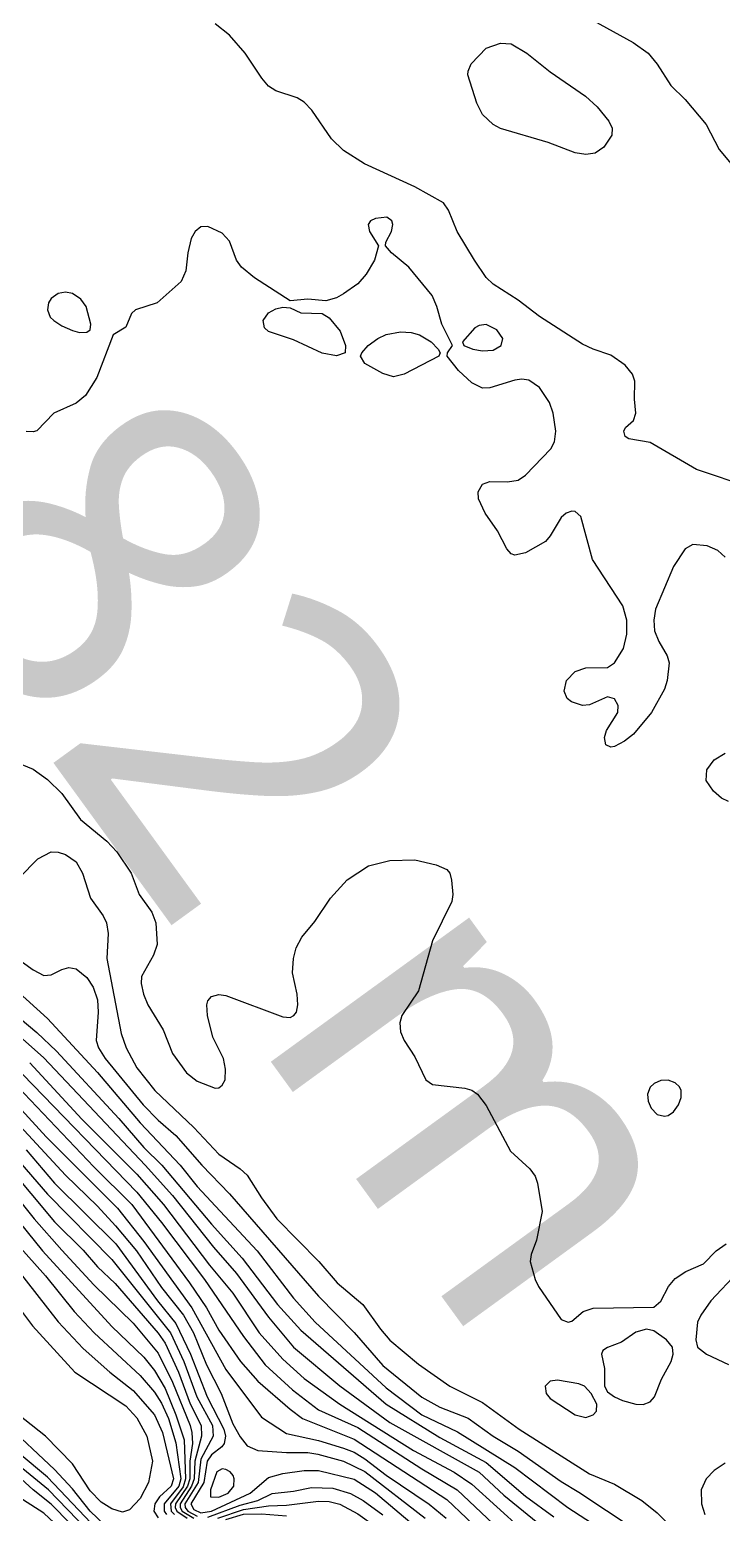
# Model space of a CAD drawing. Extents: x 474277 to 475042, y 254928 to 255625.
# Drawn here: x 474941.49 to 474956.4, y 255324.79 to 255356.73 of the extents above; entities that cross this region are included whole.
import ezdxf

# ---------------------------------------------------------------- set-up
doc = ezdxf.new("R2010")
doc.units = 0
doc.header["$MEASUREMENT"] = 0
doc.layers.add('BaseMapV2_DTM_export_MonNov09090547073261 — entities', color=1, linetype='CONTINUOUS')
doc.styles.get("Standard").update_dxf_attribs({"font": 'romans.shx'})

msp = doc.modelspace()

# ---------------------------------------------------------------- linework, layer by layer
at = {"layer": 'BaseMapV2_DTM_export_MonNov09090547073261 — entities', "color": 15, "linetype": 'Continuous', "true_color": 0xb7484b}
for points in [[(474952.813, 255357.369, 82.25), (474954.468, 255356.449, 82.25), (474954.789, 255356.219, 82.25), (474954.985, 255355.987, 82.25), (474955.277, 255355.529, 82.25), (474955.585, 255355.222, 82.25), (474956.039, 255354.685, 82.25), (474956.314, 255354.148, 82.25), (474956.576, 255353.842, 82.25)], [(474956.978, 255346.878, 82.25), (474955.828, 255347.264, 82.25), (474954.831, 255347.843, 82.25), (474954.371, 255347.927, 82.25), (474954.295, 255347.976, 82.25), (474954.262, 255348.091, 82.25), (474954.302, 255348.168, 82.25), (474954.471, 255348.321, 82.25), (474954.523, 255348.474, 82.25), (474954.495, 255348.781, 82.25), (474954.505, 255349.164, 82.25), (474954.449, 255349.318, 82.25), (474954.295, 255349.508, 82.25), (474953.988, 255349.724, 82.25), (474953.604, 255349.852, 82.25), (474953.374, 255349.964, 82.25), (474952.454, 255350.553, 82.25), (474951.994, 255350.909, 82.25), (474951.457, 255351.254, 82.25), (474951.304, 255351.399, 82.25), (474951.053, 255351.771, 82.25), (474950.682, 255352.385, 82.25), (474950.495, 255352.845, 82.25), (474950.384, 255353.005, 82.25), (474949.771, 255353.347, 82.25), (474948.687, 255353.842, 82.25), (474948.237, 255354.128, 82.25), (474947.981, 255354.378, 82.25), (474947.557, 255354.992, 82.25), (474947.394, 255355.168, 82.25), (474947.24, 255355.262, 82.25), (474946.78, 255355.411, 82.25), (474946.627, 255355.509, 82.25), (474946.481, 255355.682, 82.25), (474946.125, 255356.219, 82.25), (474945.783, 255356.608, 82.25), (474945.477, 255356.851, 82.25)], [(474953.648, 255354.072, 82.5), (474953.451, 255354.044, 82.5), (474953.221, 255354.078, 82.5), (474952.636, 255354.302, 82.5), (474951.611, 255354.604, 82.5), (474951.457, 255354.685, 82.5), (474951.227, 255354.904, 82.5), (474951.102, 255355.145, 82.5), (474950.913, 255355.759, 82.5), (474950.916, 255355.835, 82.5), (474950.982, 255355.989, 82.5), (474951.304, 255356.329, 82.5), (474951.611, 255356.439, 82.5), (474951.841, 255356.42, 82.5), (474952.176, 255356.219, 82.5), (474952.684, 255355.818, 82.5), (474953.443, 255355.299, 82.5), (474953.689, 255355.069, 82.5), (474953.945, 255354.762, 82.5), (474954.017, 255354.608, 82.5), (474954.006, 255354.455, 82.5), (474953.834, 255354.201, 82.5), (474953.648, 255354.072, 82.5)], [(474956.441, 255345.382, 82), (474956.288, 255345.522, 82), (474956.058, 255345.624, 82), (474955.751, 255345.65, 82), (474955.586, 255345.561, 82), (474955.332, 255345.177, 82), (474954.949, 255344.257, 82), (474954.907, 255344.027, 82), (474954.926, 255343.797, 82), (474955.017, 255343.567, 82), (474955.2, 255343.26, 82), (474955.238, 255343.107, 82), (474955.196, 255342.724, 82), (474955.138, 255342.541, 82), (474954.861, 255342.034, 82), (474954.473, 255341.573, 82), (474954.282, 255341.42, 82), (474954.064, 255341.303, 82), (474953.988, 255341.292, 82), (474953.88, 255341.343, 82), (474953.85, 255341.497, 82), (474953.891, 255341.65, 82), (474954.136, 255342.034, 82), (474954.143, 255342.187, 82), (474954.064, 255342.335, 82), (474953.911, 255342.371, 82), (474953.528, 255342.205, 82), (474953.374, 255342.186, 82), (474953.14, 255342.264, 82), (474953.047, 255342.34, 82), (474952.981, 255342.494, 82), (474953.031, 255342.724, 82), (474953.221, 255342.918, 82), (474953.451, 255342.998, 82), (474953.911, 255343.004, 82), (474954.064, 255343.107, 82), (474954.255, 255343.414, 82), (474954.333, 255343.72, 82), (474954.326, 255344.027, 82), (474954.241, 255344.334, 82), (474953.589, 255345.331, 82), (474953.338, 255346.251, 82), (474953.221, 255346.364, 82), (474953.144, 255346.371, 82), (474953.023, 255346.327, 82), (474952.914, 255346.235, 82), (474952.684, 255345.838, 82), (474952.578, 255345.714, 82), (474952.148, 255345.469, 82), (474951.918, 255345.421, 82), (474951.841, 255345.454, 82), (474951.746, 255345.561, 82), (474951.552, 255345.944, 82), (474951.285, 255346.327, 82), (474951.142, 255346.634, 82), (474951.136, 255346.787, 82), (474951.227, 255346.948, 82), (474951.381, 255347.005, 82), (474951.764, 255346.997, 82), (474951.994, 255347.037, 82), (474952.148, 255347.143, 82), (474952.693, 255347.708, 82), (474952.776, 255347.861, 82), (474952.803, 255348.091, 82), (474952.743, 255348.474, 82), (474952.67, 255348.704, 82), (474952.454, 255349.026, 82), (474952.224, 255349.184, 82), (474952.071, 255349.206, 82), (474951.918, 255349.189, 82), (474951.381, 255349.021, 82), (474951.227, 255349.012, 82), (474950.997, 255349.126, 82), (474950.708, 255349.394, 82), (474950.463, 255349.701, 82), (474950.476, 255349.778, 82), (474950.581, 255349.931, 82), (474950.349, 255350.391, 82), (474950.245, 255350.775, 82), (474950.146, 255351.005, 82), (474949.639, 255351.618, 82), (474949.267, 255351.925, 82), (474949.138, 255352.078, 82), (474949.148, 255352.155, 82), (474949.266, 255352.385, 82), (474949.298, 255352.538, 82), (474949.273, 255352.615, 82), (474949.167, 255352.692, 82), (474948.927, 255352.668, 82), (474948.819, 255352.615, 82), (474948.768, 255352.538, 82), (474948.798, 255352.385, 82), (474948.992, 255352.078, 82), (474948.902, 255351.771, 82), (474948.725, 255351.465, 82), (474948.544, 255351.261, 82), (474948.237, 255351.041, 82), (474948.084, 255350.96, 82), (474947.854, 255350.894, 82), (474947.47, 255350.929, 82), (474947.087, 255350.89, 82), (474946.32, 255351.387, 82), (474946.043, 255351.618, 82), (474945.935, 255351.771, 82), (474945.783, 255352.175, 82), (474945.63, 255352.349, 82), (474945.323, 255352.492, 82), (474945.17, 255352.482, 82), (474945.051, 255352.385, 82), (474944.962, 255352.231, 82), (474944.89, 255351.925, 82), (474944.845, 255351.541, 82), (474944.745, 255351.311, 82), (474944.231, 255350.851, 82), (474943.767, 255350.698, 82), (474943.681, 255350.621, 82), (474943.56, 255350.329, 82), (474943.286, 255350.161, 82), (474942.931, 255349.241, 82), (474942.692, 255348.858, 82), (474942.486, 255348.691, 82), (474942.009, 255348.474, 82), (474941.643, 255348.098, 82), (474941.566, 255348.073, 82), (474941.413, 255348.081, 82)], [(474942.716, 255350.221, 82), (474942.793, 255350.271, 82), (474942.804, 255350.391, 82), (474942.703, 255350.775, 82), (474942.59, 255350.928, 82), (474942.41, 255351.051, 82), (474942.256, 255351.08, 82), (474942.103, 255351.051, 82), (474941.95, 255350.947, 82), (474941.894, 255350.851, 82), (474941.87, 255350.698, 82), (474941.932, 255350.545, 82), (474942.005, 255350.468, 82), (474942.18, 255350.354, 82), (474942.41, 255350.256, 82), (474942.563, 255350.215, 82), (474942.716, 255350.221, 82)], [(474948.272, 255349.778, 82), (474948.084, 255349.713, 82), (474947.777, 255349.766, 82), (474947.164, 255350.051, 82), (474946.627, 255350.232, 82), (474946.535, 255350.315, 82), (474946.509, 255350.468, 82), (474946.627, 255350.638, 82), (474946.78, 255350.722, 82), (474946.934, 255350.759, 82), (474947.087, 255350.746, 82), (474947.317, 255350.635, 82), (474947.777, 255350.621, 82), (474947.93, 255350.525, 82), (474948.166, 255350.238, 82), (474948.282, 255349.931, 82), (474948.272, 255349.778, 82)], [(474951.457, 255349.832, 82), (474951.629, 255349.931, 82), (474951.66, 255350.085, 82), (474951.534, 255350.271, 82), (474951.304, 255350.386, 82), (474951.151, 255350.365, 82), (474951.06, 255350.315, 82), (474950.798, 255350.008, 82), (474950.828, 255349.931, 82), (474951.02, 255349.855, 82), (474951.227, 255349.819, 82), (474951.457, 255349.832, 82)], [(474949.541, 255349.318, 82), (474949.311, 255349.255, 82), (474949.081, 255349.329, 82), (474948.696, 255349.548, 82), (474948.601, 255349.701, 82), (474948.631, 255349.778, 82), (474948.77, 255349.931, 82), (474948.975, 255350.085, 82), (474949.157, 255350.168, 82), (474949.464, 255350.225, 82), (474949.694, 255350.214, 82), (474949.868, 255350.161, 82), (474950.122, 255350.008, 82), (474950.272, 255349.855, 82), (474950.317, 255349.778, 82), (474950.288, 255349.701, 82), (474949.541, 255349.318, 82)], [(474940.953, 255341.067, 82), (474941.566, 255340.815, 82), (474941.873, 255340.599, 82), (474942.18, 255340.292, 82), (474942.583, 255339.733, 82), (474943.145, 255339.273, 82), (474943.363, 255339.043, 82), (474943.669, 255338.583, 82), (474943.843, 255338.123, 82), (474944.113, 255337.74, 82), (474944.202, 255337.51, 82), (474944.232, 255337.05, 82), (474944.153, 255336.82, 82), (474943.897, 255336.36, 82), (474943.885, 255336.206, 82), (474943.937, 255335.976, 82), (474944.032, 255335.746, 82), (474944.356, 255335.209, 82), (474944.557, 255334.704, 82), (474944.863, 255334.289, 82), (474945.093, 255334.108, 82), (474945.477, 255333.956, 82), (474945.553, 255333.966, 82), (474945.63, 255334.018, 82), (474945.693, 255334.136, 82), (474945.703, 255334.366, 82), (474945.655, 255334.596, 82), (474945.43, 255335.056, 82), (474945.31, 255335.516, 82), (474945.301, 255335.746, 82), (474945.323, 255335.832, 82), (474945.4, 255335.931, 82), (474945.553, 255335.968, 82), (474945.707, 255335.947, 82), (474946.934, 255335.493, 82), (474947.087, 255335.478, 82), (474947.168, 255335.516, 82), (474947.227, 255335.593, 82), (474947.258, 255335.746, 82), (474947.239, 255335.976, 82), (474947.139, 255336.436, 82), (474947.16, 255336.743, 82), (474947.216, 255336.973, 82), (474947.34, 255337.203, 82), (474947.624, 255337.542, 82), (474947.957, 255338.046, 82), (474948.314, 255338.439, 82), (474948.774, 255338.742, 82), (474949.234, 255338.85, 82), (474949.771, 255338.871, 82), (474950.231, 255338.763, 82), (474950.461, 255338.662, 82), (474950.523, 255338.583, 82), (474950.56, 255338.43, 82), (474950.588, 255338.123, 82), (474950.566, 255337.97, 82), (474950.153, 255337.126, 82), (474949.851, 255336.053, 82), (474949.492, 255335.516, 82), (474949.448, 255335.363, 82), (474949.464, 255335.168, 82), (474949.541, 255334.979, 82), (474949.771, 255334.63, 82), (474950.006, 255334.136, 82), (474950.154, 255334.032, 82), (474950.844, 255333.956, 82), (474950.997, 255333.913, 82), (474951.12, 255333.829, 82), (474951.304, 255333.583, 82), (474951.827, 255332.602, 82), (474952.244, 255332.219, 82), (474952.357, 255332.066, 82), (474952.409, 255331.912, 82), (474952.506, 255331.299, 82), (474952.39, 255330.685, 82), (474952.273, 255330.379, 82), (474952.251, 255330.225, 82), (474952.358, 255329.842, 82), (474952.428, 255329.689, 82), (474952.914, 255328.982, 82), (474953.068, 255328.919, 82), (474953.144, 255328.942, 82), (474953.391, 255329.152, 82), (474953.604, 255329.222, 82), (474954.908, 255329.247, 82), (474955.061, 255329.37, 82), (474955.224, 255329.689, 82), (474955.368, 255329.858, 82), (474955.598, 255330.012, 82), (474955.981, 255330.178, 82), (474956.253, 255330.455, 82), (474956.463, 255330.609, 82)], [(474956.518, 255340.122, 82), (474956.365, 255340.196, 82), (474956.19, 255340.347, 82), (474956.034, 255340.577, 82), (474956.048, 255340.807, 82), (474956.211, 255341.021, 82), (474956.441, 255341.159, 82)], [(474941.26, 255338.481, 82.25), (474941.664, 255338.89, 82.25), (474941.95, 255339.037, 82.25), (474942.103, 255339.034, 82.25), (474942.256, 255338.985, 82.25), (474942.486, 255338.822, 82.25), (474942.626, 255338.583, 82.25), (474942.795, 255338.046, 82.25), (474943.068, 255337.663, 82.25), (474943.144, 255337.51, 82.25), (474943.174, 255337.28, 82.25), (474943.149, 255336.743, 82.25), (474943.453, 255335.133, 82.25), (474943.561, 255334.826, 82.25), (474943.79, 255334.393, 82.25), (474944.179, 255333.906, 82.25), (474945.017, 255333.109, 82.25), (474945.553, 255332.538, 82.25), (474946.015, 255332.219, 82.25), (474946.167, 255332.082, 82.25), (474946.474, 255331.595, 82.25), (474946.807, 255331.146, 82.25), (474947.709, 255330.225, 82.25), (474948.102, 255329.765, 82.25), (474948.655, 255329.305, 82.25), (474949.034, 255328.769, 82.25), (474949.234, 255328.534, 82.25), (474949.847, 255328.018, 82.25), (474950.523, 255327.542, 82.25), (474951.227, 255327.196, 82.25), (474952.014, 255326.622, 82.25), (474953.528, 255325.658, 82.25), (474954.064, 255325.435, 82.25), (474954.655, 255325.088, 82.25), (474954.985, 255324.818, 82.25), (474955.697, 255324.091, 82.25)], [(474940.876, 255336.998, 82.5), (474941.566, 255336.505, 82.5), (474941.796, 255336.382, 82.5), (474941.95, 255336.392, 82.5), (474942.18, 255336.511, 82.5), (474942.333, 255336.553, 82.5), (474942.486, 255336.525, 82.5), (474942.716, 255336.336, 82.5), (474942.853, 255336.129, 82.5), (474942.946, 255335.855, 82.5), (474942.964, 255335.593, 82.5), (474942.918, 255334.979, 82.5), (474942.966, 255334.826, 82.5), (474943.11, 255334.596, 82.5), (474943.931, 255333.599, 82.5), (474944.25, 255333.268, 82.5), (474944.633, 255332.935, 82.5), (474945.188, 255332.296, 82.5), (474945.787, 255331.682, 82.5), (474947.7, 255329.478, 82.5), (474948.467, 255328.701, 82.5), (474949.081, 255327.993, 82.5), (474949.924, 255327.305, 82.5), (474950.307, 255327.094, 82.5), (474950.921, 255326.854, 82.5), (474951.457, 255326.466, 82.5), (474951.994, 255326.148, 82.5), (474952.914, 255325.493, 82.5), (474953.298, 255325.268, 82.5), (474954.488, 255324.475, 82.5)], [(474940.8, 255336.422, 82.75), (474941.873, 255335.455, 82.75), (474942.946, 255334.292, 82.75), (474943.867, 255333.207, 82.75), (474944.725, 255332.296, 82.75), (474945.093, 255331.841, 82.75), (474946.38, 255330.455, 82.75), (474947.164, 255329.437, 82.75), (474947.626, 255328.922, 82.75), (474949.157, 255327.511, 82.75), (474949.924, 255326.929, 82.75), (474950.691, 255326.563, 82.75), (474951.918, 255325.793, 82.75), (474953.062, 255324.935, 82.75), (474953.834, 255324.432, 82.75)], [(474941.106, 255335.607, 83), (474941.643, 255335.155, 83), (474942.065, 255334.749, 83), (474943.406, 255333.302, 83), (474943.944, 255332.679, 83), (474944.332, 255332.296, 83), (474945.4, 255331.029, 83), (474946.056, 255330.302, 83), (474946.819, 255329.305, 83), (474947.317, 255328.748, 83), (474949.154, 255327.158, 83), (474950.307, 255326.439, 83), (474951.304, 255325.902, 83), (474952.148, 255325.181, 83), (474952.761, 255324.731, 83)], [(474940.951, 255335.363, 83.25), (474941.796, 255334.609, 83.25), (474943.973, 255332.296, 83.25), (474944.557, 255331.648, 83.25), (474945.441, 255330.532, 83.25), (474945.937, 255329.971, 83.25), (474946.627, 255329.028, 83.25), (474947.164, 255328.383, 83.25), (474948.16, 255327.55, 83.25), (474949.234, 255326.764, 83.25), (474951.151, 255325.692, 83.25), (474951.688, 255325.197, 83.25), (474952.608, 255324.444, 83.25)], [(474941.49, 255334.498, 83.5), (474942.611, 255333.292, 83.5), (474943.79, 255332.105, 83.5), (474944.365, 255331.452, 83.5), (474945.357, 255330.149, 83.5), (474945.86, 255329.543, 83.5), (474946.422, 255328.692, 83.5), (474946.934, 255328.126, 83.5), (474947.394, 255327.709, 83.5), (474948.16, 255327.159, 83.5), (474949.742, 255326.162, 83.5), (474950.614, 255325.693, 83.5), (474950.997, 255325.436, 83.5), (474952.071, 255324.462, 83.5)], [(474941.233, 255333.983, 84), (474942.87, 255332.26, 84), (474943.687, 255331.452, 84), (474944.927, 255329.765, 84), (474945.293, 255329.229, 84), (474945.553, 255328.75, 84), (474946.022, 255328.078, 84), (474946.397, 255327.653, 84), (474947.087, 255327.05, 84), (474947.359, 255326.852, 84), (474948.467, 255326.405, 84), (474950.461, 255325.104, 84), (474951.304, 255324.301, 84)], [(474941.336, 255334.256, 83.75), (474943.79, 255331.722, 83.75), (474944.327, 255331.064, 83.75), (474945.248, 255329.842, 83.75), (474946.09, 255328.611, 83.75), (474946.55, 255328.005, 83.75), (474947.142, 255327.465, 83.75), (474947.7, 255327.038, 83.75), (474948.544, 255326.659, 83.75), (474949.924, 255325.767, 83.75), (474950.682, 255325.318, 83.75), (474951.841, 255324.22, 83.75)], [(474955.215, 255333.365, 81.75), (474955.33, 255333.446, 81.75), (474955.441, 255333.599, 81.75), (474955.495, 255333.753, 81.75), (474955.496, 255333.906, 81.75), (474955.463, 255333.983, 81.75), (474955.368, 255334.071, 81.75), (474955.215, 255334.125, 81.75), (474955.061, 255334.122, 81.75), (474954.916, 255334.059, 81.75), (474954.831, 255333.977, 81.75), (474954.772, 255333.829, 81.75), (474954.787, 255333.676, 81.75), (474954.854, 255333.522, 81.75), (474954.985, 255333.392, 81.75), (474955.138, 255333.35, 81.75), (474955.215, 255333.365, 81.75)], [(474940.933, 255333.906, 84.25), (474941.847, 255332.909, 84.25), (474943.377, 255331.376, 84.25), (474943.943, 255330.655, 84.25), (474944.976, 255329.229, 84.25), (474945.707, 255327.907, 84.25), (474946.474, 255326.879, 84.25), (474947.01, 255326.528, 84.25), (474947.7, 255326.377, 84.25), (474948.237, 255326.211, 84.25), (474948.467, 255326.122, 84.25), (474948.697, 255325.984, 84.25), (474949.157, 255325.632, 84.25), (474950.077, 255325.007, 84.25), (474950.444, 255324.705, 84.25)], [(474940.928, 255333.522, 84.5), (474942.256, 255332.087, 84.5), (474942.946, 255331.419, 84.5), (474943.333, 255330.992, 84.5), (474943.783, 255330.455, 84.5), (474944.327, 255329.671, 84.5), (474944.797, 255329.075, 84.5), (474945.01, 255328.692, 84.5), (474945.292, 255328.002, 84.5), (474945.609, 255327.388, 84.5), (474945.86, 255326.733, 84.5), (474946.013, 255326.456, 84.5), (474946.167, 255326.263, 84.5), (474946.397, 255326.163, 84.5), (474947.01, 255326.116, 84.5), (474947.47, 255326.118, 84.5), (474947.684, 255326.085, 84.5), (474948.237, 255325.93, 84.5), (474948.697, 255325.708, 84.5), (474949.991, 255324.705, 84.5)], [(474941.183, 255332.471, 85), (474941.873, 255331.676, 85), (474943.253, 255330.268, 85), (474944.517, 255328.692, 85), (474944.803, 255328.078, 85), (474945.086, 255327.312, 85), (474945.418, 255326.698, 85), (474945.434, 255326.468, 85), (474945.17, 255325.976, 85), (474945.11, 255325.471, 85), (474944.825, 255325.011, 85), (474944.832, 255324.935, 85), (474944.888, 255324.858, 85), (474945.093, 255324.746, 85)], [(474941.413, 255332.632, 84.75), (474942.025, 255331.912, 84.75), (474943.343, 255330.609, 84.75), (474944.235, 255329.382, 84.75), (474944.633, 255328.89, 84.75), (474944.95, 255328.232, 84.75), (474945.307, 255327.312, 84.75), (474945.665, 255326.622, 84.75), (474945.697, 255326.468, 84.75), (474945.672, 255326.315, 84.75), (474945.619, 255326.238, 84.75), (474945.4, 255326.065, 84.75), (474945.306, 255325.932, 84.75), (474945.237, 255325.471, 84.75), (474944.958, 255325.011, 84.75), (474945.017, 255324.889, 84.75), (474945.17, 255324.818, 84.75), (474945.4, 255324.858, 84.75), (474946.228, 255325.241, 84.75), (474946.627, 255325.579, 84.75), (474946.934, 255325.669, 84.75), (474947.394, 255325.729, 84.75), (474947.7, 255325.731, 84.75), (474948.467, 255325.547, 84.75), (474948.927, 255325.247, 84.75), (474949.759, 255324.551, 84.75)], [(474940.263, 255332.314, 85.75), (474941.765, 255330.455, 85.75), (474943.253, 255328.83, 85.75), (474943.943, 255328.169, 85.75), (474944.173, 255327.883, 85.75), (474944.403, 255327.495, 85.75), (474944.635, 255326.928, 85.75), (474944.81, 255326.392, 85.75), (474944.841, 255325.548, 85.75), (474944.787, 255325.378, 85.75), (474944.517, 255325.011, 85.75), (474944.528, 255324.858, 85.75), (474944.6, 255324.781, 85.75)], [(474941.005, 255332.296, 85.25), (474942.026, 255331.082, 85.25), (474942.64, 255330.471, 85.25), (474942.946, 255330.113, 85.25), (474943.33, 255329.756, 85.25), (474944.25, 255328.685, 85.25), (474944.403, 255328.468, 85.25), (474944.686, 255327.848, 85.25), (474944.94, 255327.168, 85.25), (474945.177, 255326.698, 85.25), (474945.183, 255326.468, 85.25), (474945.04, 255325.932, 85.25), (474945.026, 255325.548, 85.25), (474944.972, 255325.395, 85.25), (474944.722, 255325.011, 85.25), (474944.722, 255324.935, 85.25), (474944.767, 255324.858, 85.25), (474945.017, 255324.706, 85.25)], [(474941.106, 255331.744, 85.5), (474941.583, 255331.146, 85.5), (474942.18, 255330.469, 85.5), (474942.87, 255329.723, 85.5), (474943.713, 255328.9, 85.5), (474944.25, 255328.252, 85.5), (474944.557, 255327.63, 85.5), (474944.94, 255326.698, 85.5), (474944.976, 255326.545, 85.5), (474944.987, 255326.315, 85.5), (474944.93, 255325.932, 85.5), (474944.932, 255325.548, 85.5), (474944.883, 255325.395, 85.5), (474944.624, 255325.011, 85.5), (474944.618, 255324.935, 85.5), (474944.652, 255324.858, 85.5), (474944.879, 255324.705, 85.5)], [(474940.876, 255330.988, 86), (474941.828, 255329.919, 86), (474942.447, 255329.152, 86), (474942.875, 255328.692, 86), (474943.867, 255327.776, 86), (474944.173, 255327.416, 86), (474944.327, 255327.176, 86), (474944.471, 255326.852, 86), (474944.633, 255326.328, 86), (474944.738, 255325.548, 86), (474944.696, 255325.395, 86), (474944.383, 255325.011, 86), (474944.378, 255324.858, 86), (474944.432, 255324.781, 86)], [(474940.953, 255330.4, 86.25), (474942.103, 255328.927, 86.25), (474942.64, 255328.356, 86.25), (474943.21, 255327.848, 86.25), (474943.713, 255327.449, 86.25), (474944.171, 255326.928, 86.25), (474944.344, 255326.545, 86.25), (474944.581, 255325.548, 86.25), (474944.53, 255325.395, 86.25), (474944.284, 255325.165, 86.25), (474944.18, 255325.011, 86.25), (474944.158, 255324.858, 86.25), (474944.25, 255324.714, 86.25)], [(474956.718, 255329.995, 82), (474956.136, 255329.382, 82), (474955.92, 255329.075, 82), (474955.852, 255328.922, 82), (474955.814, 255328.539, 82), (474955.851, 255328.385, 82), (474956.042, 255328.232, 82), (474956.518, 255328.01, 82)], [(474941.336, 255329.129, 86.5), (474941.551, 255328.845, 86.5), (474942.46, 255327.848, 86.5), (474943.56, 255327.119, 86.5), (474943.79, 255326.866, 86.5), (474944.006, 255326.468, 86.5), (474944.132, 255325.932, 86.5), (474944.044, 255325.471, 86.5), (474943.867, 255325.131, 86.5), (474943.637, 255324.884, 86.5), (474943.483, 255324.836, 86.5), (474943.253, 255324.905, 86.5), (474943.023, 255325.049, 86.5), (474942.793, 255325.29, 86.5), (474942.41, 255325.876, 86.5), (474941.829, 255326.468, 86.5), (474940.8, 255327.283, 86.5)], [(474954.678, 255327.149, 82), (474954.831, 255327.205, 82), (474954.924, 255327.312, 82), (474955.078, 255327.695, 82), (474955.283, 255328.078, 82), (474955.328, 255328.232, 82), (474955.308, 255328.385, 82), (474955.186, 255328.539, 82), (474954.908, 255328.738, 82), (474954.755, 255328.773, 82), (474954.525, 255328.71, 82), (474954.218, 255328.493, 82), (474953.911, 255328.374, 82), (474953.813, 255328.309, 82), (474953.785, 255328.232, 82), (474953.852, 255327.925, 82), (474953.846, 255327.542, 82), (474953.911, 255327.421, 82), (474954.061, 255327.312, 82), (474954.237, 255327.235, 82), (474954.521, 255327.158, 82), (474954.678, 255327.149, 82)], [(474953.604, 255326.926, 82), (474953.675, 255327.005, 82), (474953.683, 255327.158, 82), (474953.562, 255327.388, 82), (474953.417, 255327.542, 82), (474953.298, 255327.597, 82), (474952.838, 255327.675, 82), (474952.684, 255327.652, 82), (474952.573, 255327.542, 82), (474952.596, 255327.388, 82), (474952.684, 255327.282, 82), (474953.221, 255326.928, 82), (474953.451, 255326.874, 82), (474953.604, 255326.926, 82)], [(474943.253, 255324.409, 86.25), (474942.793, 255324.858, 86.25), (474942.41, 255325.339, 86.25), (474942.026, 255325.75, 86.25), (474940.953, 255326.753, 86.25)], [(474942.779, 255324.168, 85.5), (474941.95, 255325.01, 85.5), (474941.566, 255325.313, 85.5), (474940.339, 255326.431, 85.5)], [(474943.078, 255324.321, 86), (474941.873, 255325.587, 86), (474941.26, 255326.093, 86)], [(474942.928, 255324.245, 85.75), (474941.892, 255325.318, 85.75), (474941.183, 255325.894, 85.75)], [(474945.553, 255325.159, 84.5), (474945.755, 255325.241, 84.5), (474945.877, 255325.395, 84.5), (474945.888, 255325.548, 84.5), (474945.864, 255325.625, 84.5), (474945.803, 255325.702, 84.5), (474945.707, 255325.754, 84.5), (474945.63, 255325.763, 84.5), (474945.517, 255325.702, 84.5), (474945.376, 255325.318, 84.5), (474945.378, 255325.165, 84.5), (474945.553, 255325.159, 84.5)], [(474956.441, 255325.885, 82), (474956.211, 255325.728, 82), (474956.033, 255325.548, 82), (474955.927, 255325.318, 82), (474955.933, 255325.011, 82), (474956.009, 255324.781, 82)], [(474945.323, 255324.729, 85), (474946.013, 255324.985, 85), (474946.397, 255325.086, 85), (474946.704, 255325.233, 85), (474947.164, 255325.284, 85), (474947.547, 255325.366, 85), (474948.007, 255325.348, 85), (474948.39, 255325.239, 85), (474948.657, 255325.088, 85), (474949.081, 255324.774, 85)], [(474942.563, 255324.094, 85.25), (474941.796, 255324.812, 85.25), (474941.336, 255325.108, 85.25)], [(474945.535, 255324.705, 85.25), (474946.09, 255324.891, 85.25), (474946.627, 255324.973, 85.25), (474947.01, 255324.987, 85.25), (474947.7, 255325.073, 85.25), (474947.93, 255325.066, 85.25), (474948.16, 255325.007, 85.25), (474948.544, 255324.795, 85.25), (474948.927, 255324.526, 85.25)], [(474945.707, 255324.679, 85.5), (474946.09, 255324.79, 85.5), (474946.474, 255324.802, 85.5), (474947.01, 255324.759, 85.5)]]:
    msp.add_polyline3d(points, dxfattribs=at)

# ---------------------------------------------------------------- texts
at = {"layer": 'BaseMapV2_DTM_export_MonNov09090547073261 — entities', "color": 250, "true_color": 0x323232, "insert": (474938.585, 255345.483), "char_height": 0.2, "width": 17.61571, "attachment_point": 7, "rotation": 306.0197}
msp.add_mtext('\\fOpen Sans|i0|b0;\\H7.02279;82\\~m', dxfattribs=at)

doc.saveas('drawing.dxf')
